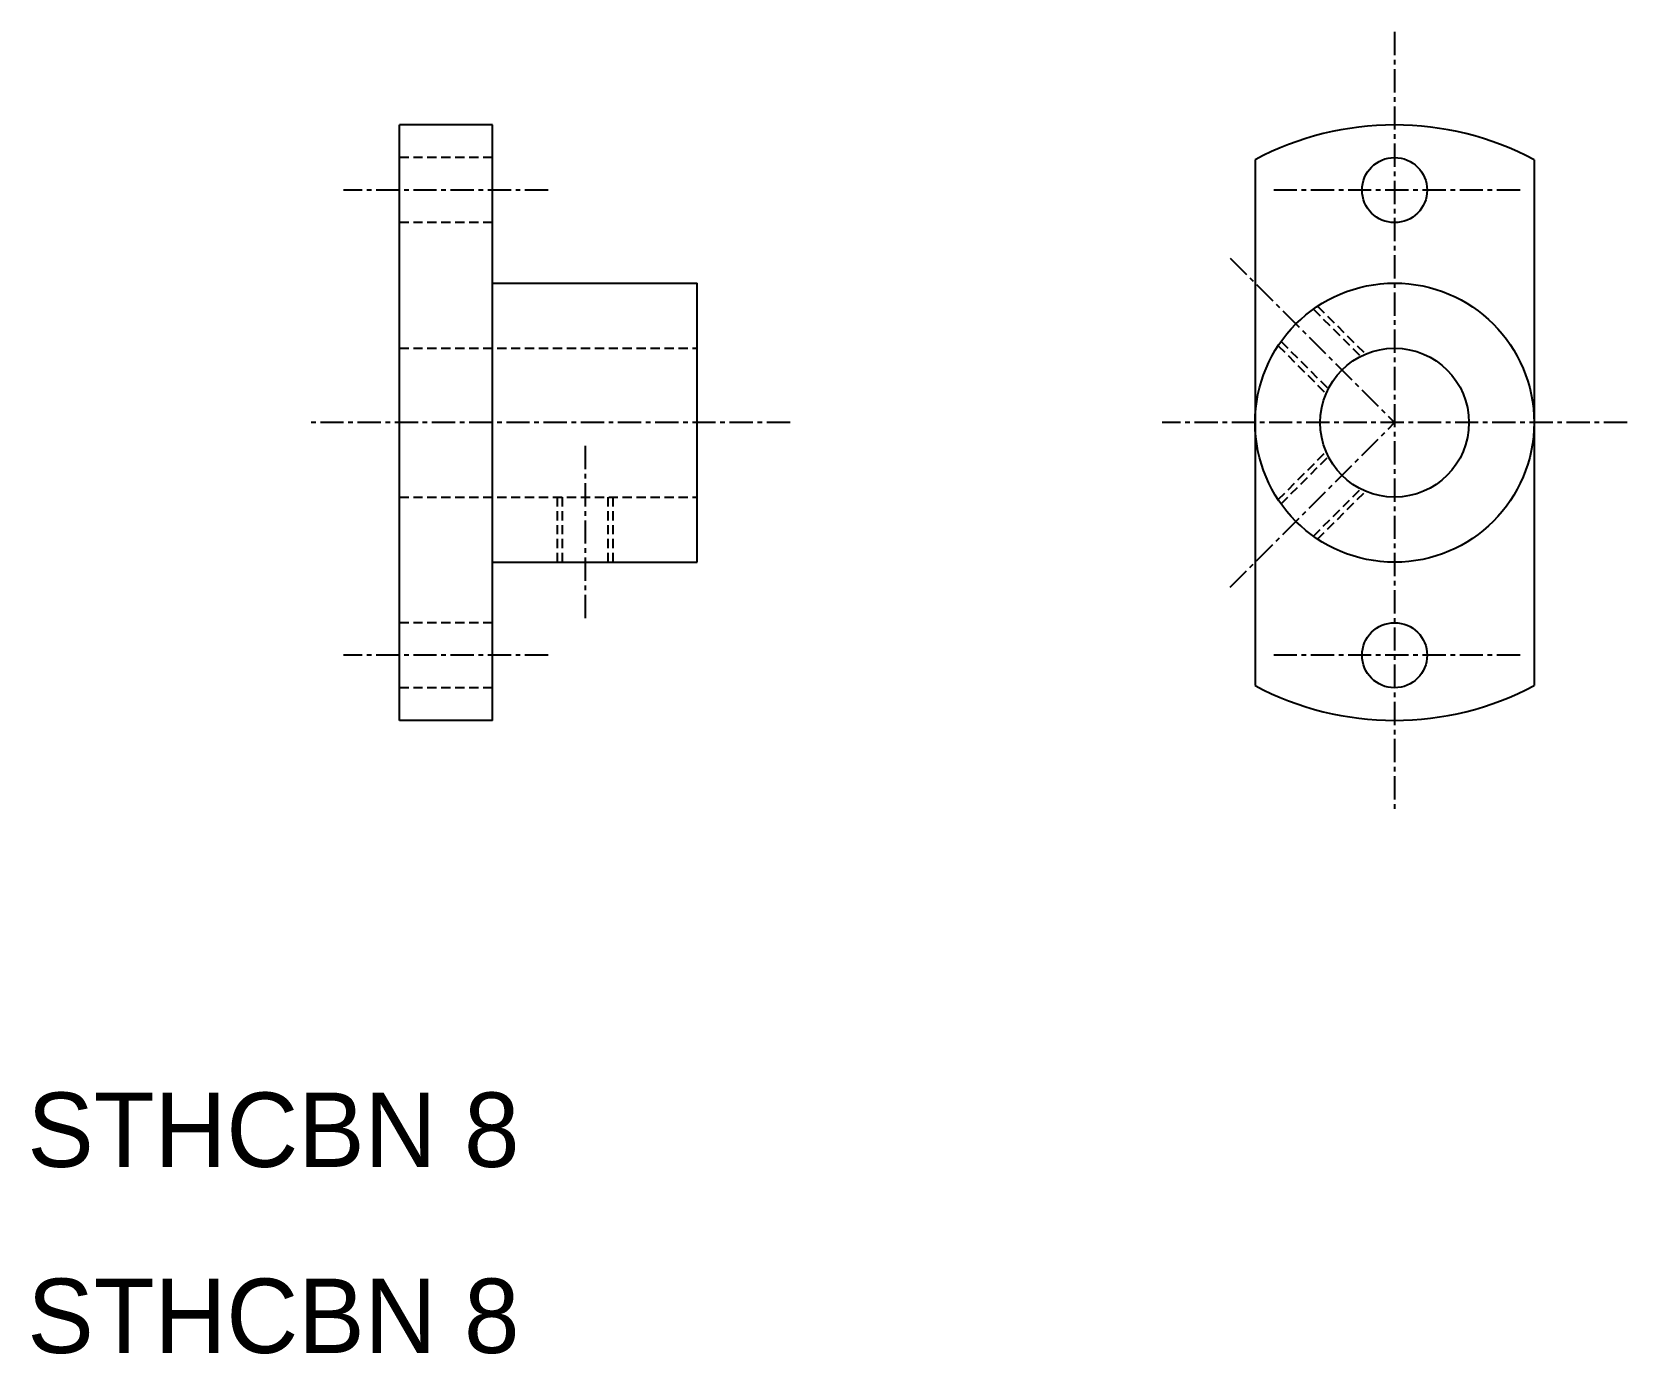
# Model space of a CAD drawing. Extents: x 10.2 to 96, y 9.9 to 81.
import ezdxf

# ---------------------------------------------------------------- set-up
doc = ezdxf.new("R2010")
doc.units = 0
doc.linetypes.add('CENTER', pattern=[2, 1.25, -0.25, 0.25, -0.25])
doc.linetypes.add('DASHED', pattern=[0.75, 0.5, -0.25])
doc.layers.get('0').update_dxf_attribs({"linetype": 'CONTINUOUS'})
doc.layers.add('CENTER', color=1, linetype='CENTER')

msp = doc.modelspace()

# ---------------------------------------------------------------- linework, layer by layer
at = {"color": 7, "linetype": 'CONTINUOUS'}
for p, q in [((30, 44), (30, 76)), ((35, 76), (30, 76)), ((35, 44), (35, 76)), ((76, 74.133), (76, 45.867)), ((91, 74.133), (91, 45.867)), ((35, 67.5), (46, 67.5)), ((46, 52.5), (46, 67.5)), ((35, 52.5), (46, 52.5)), ((35, 44), (30, 44))]:
    msp.add_line(p, q, dxfattribs=at)
at = {"color": 3, "linetype": 'DASHED'}
for p, q in [((35, 74.25), (30, 74.25)), ((35, 70.75), (30, 70.75)), ((79.138, 66.101), (81.678, 63.561)), ((79.365, 66.257), (81.939, 63.683)), ((77.399, 64.362), (79.939, 61.822)), ((30, 64), (46, 64)), ((77.243, 64.135), (79.817, 61.561)), ((77.243, 55.865), (79.817, 58.439)), ((77.399, 55.638), (79.939, 58.178)), ((30, 56), (46, 56)), ((38.5, 52.5), (38.5, 56)), ((38.77, 52.5), (38.77, 56)), ((41.229, 52.5), (41.229, 56)), ((41.5, 52.5), (41.5, 56)), ((79.138, 53.899), (81.678, 56.439)), ((79.365, 53.743), (81.939, 56.317)), ((35, 49.25), (30, 49.25)), ((35, 45.75), (30, 45.75))]:
    msp.add_line(p, q, dxfattribs=at)
at = {"color": 7, "linetype": 'CONTINUOUS'}
for centre, radius in [((83.5, 72.5), 1.75), ((83.5, 60), 7.5), ((83.5, 60), 4), ((83.5, 47.5), 1.75)]:
    msp.add_circle(centre, radius, dxfattribs=at)
for start, end in [(62.04681, 117.95319), (242.04681, 297.95319)]:
    msp.add_arc((83.5, 60), 16, start, end, dxfattribs=at)
at = {"layer": 'CENTER', "color": 1, "linetype": 'CENTER'}
for p, q in [((83.5, 81), (83.5, 39)), ((38, 72.5), (27, 72.5)), ((90.25, 72.5), (76.75, 72.5)), ((74.661, 68.839), (83.5, 60)), ((51, 60), (25, 60)), ((96, 60), (71, 60)), ((74.661, 51.161), (83.5, 60)), ((40, 49.5), (40, 59)), ((38, 47.5), (27, 47.5)), ((90.25, 47.5), (76.75, 47.5))]:
    msp.add_line(p, q, dxfattribs=at)

# ---------------------------------------------------------------- texts
at = {"color": 7, "linetype": 'CONTINUOUS'}
for p in [(10, 20), (10, 10)]:
    msp.add_text('STHCBN 8', height=4, dxfattribs=at).set_placement(p)

doc.saveas('drawing.dxf')
